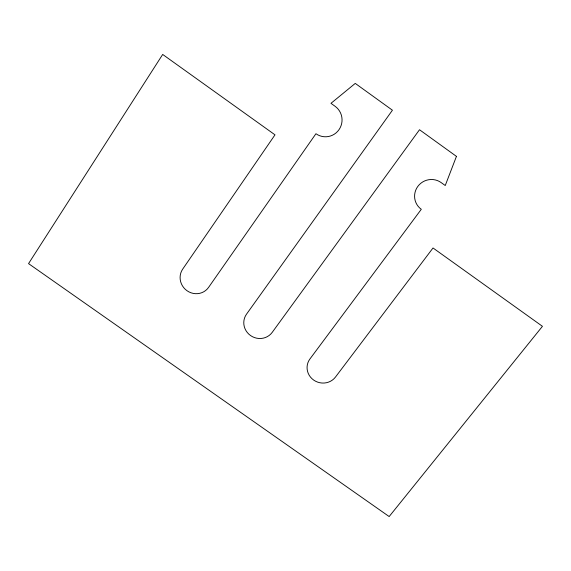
<?xml version="1.0" encoding="UTF-8"?>
<svg xmlns="http://www.w3.org/2000/svg" width="571" height="571" viewBox="0 0 571 571"><rect width="100%" height="100%" fill="white"/><g stroke="black" fill="none" stroke-linecap="round" stroke-linejoin="round"><path stroke-width="0.86" d="M456.443 156.375L445.244 185.525L441.155 182.584A16.709 16.366 -27.5 0 0 417.872 186.346A16.709 16.366 -27.5 0 0 421.291 209.293L309.917 358.988A15.724 15.039 16.3 0 0 313.657 380.065A15.724 15.039 16.3 0 0 335.484 377.046L433.018 247.978L542.45 326.319L389.158 516.555L28.55 263.616L162.685 54.445L274.994 134.842L182.691 269.127A15.852 15.196 41.2 0 0 187.002 290.718A15.852 15.196 41.2 0 0 208.572 287.406L315.941 133.721A16.787 16.538 -84.7 0 0 338.996 129.688A16.787 16.538 -84.7 0 0 335.098 106.292L330.973 103.322L355.255 83.402L392.427 110.21L246.501 314.193A15.752 15.153 28.3 0 0 250.526 335.527A15.752 15.153 28.3 0 0 272.217 332.358L419.507 129.738L456.443 156.375"/></g></svg>
